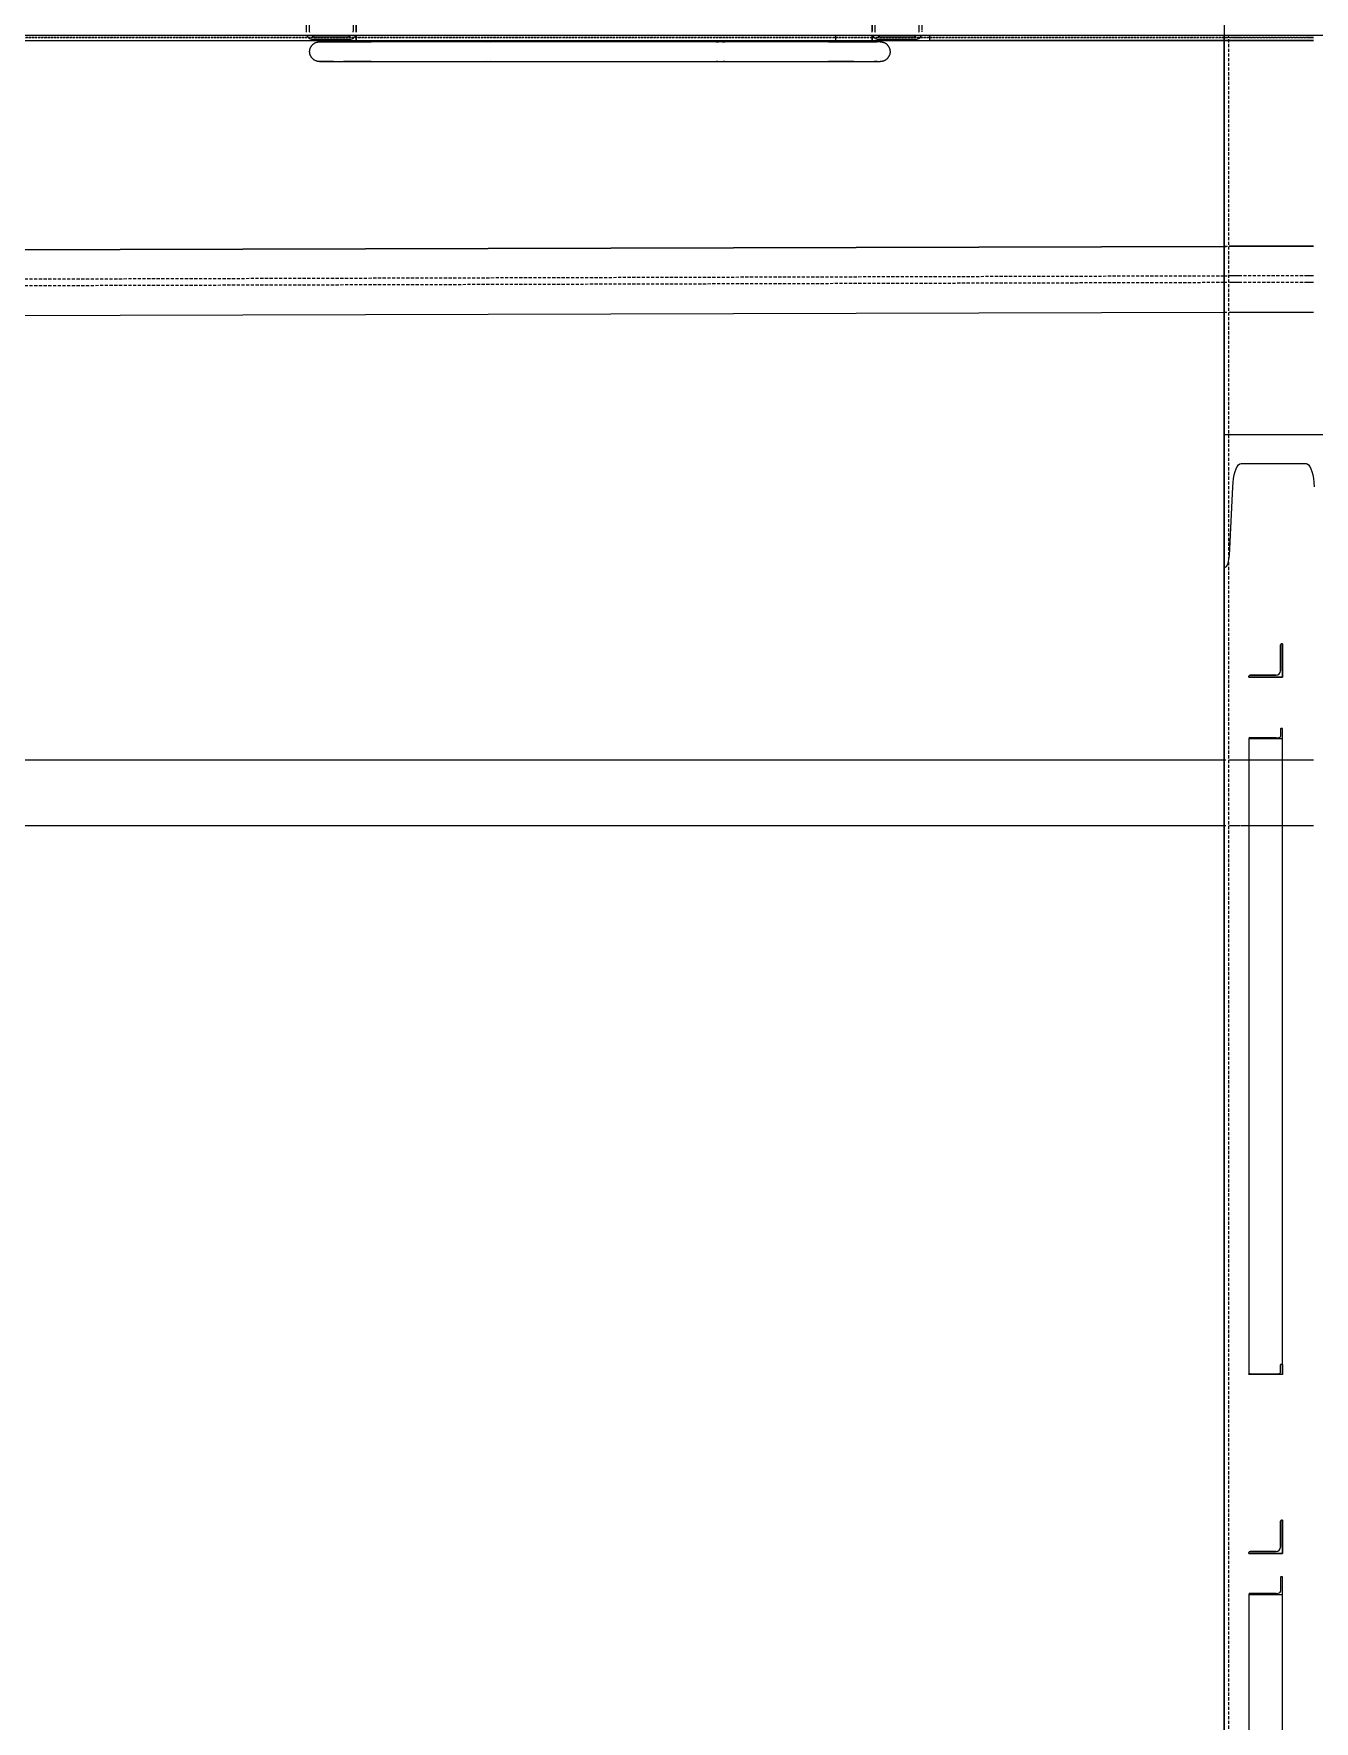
# Model space of a CAD drawing. Header units: centimetres. Extents: x -13617 to -9515, y -261 to 6553.
# Drawn here: x -13085.5 to -12891.3, y 5221.1 to 5477 of the extents above; entities that cross this region are included whole.
import ezdxf

# ---------------------------------------------------------------- set-up
doc = ezdxf.new("R2010")
doc.units = ezdxf.units.CM
for name, pattern in [('_Overhead', [0.47625, 0.3175, -0.15875]), ('_Overhead_2_', [0.47625, 0.3175, -0.15875]), ('Hidden', [0.714375, 0.47625, -0.238125])]:
    doc.linetypes.add(name, pattern=pattern)
for name, color, linetype, lineweight in [('A-FLOR', 7, 'Continuous', 9), ('A-FLOR-HRAL', 7, 'Continuous', 9), ('A-WALL', 7, 'Continuous', 9), ('S-BEAM', 7, 'Continuous', 9), ('S-COLS', 7, 'Continuous', 9)]:
    doc.layers.add(name, color=color, linetype=linetype, lineweight=lineweight)

# ---------------------------------------------------------------- blocks, each defined once
blk = doc.blocks.new('M_W Shapes - 150 x 250-1747962-Planta patio maniobras')
at = {"layer": 'S-BEAM', "color": 254, "true_color": 0xcccccc}
for p, q in [((-7.1, 5), (-338.45, 5)), ((-338.45, 5), (-7.1, 5)), ((-338.45, 5), (-7.1, 5)), ((-338.45, 5), (-7.1, 5)), ((-6.79, 5), (-7.1, 5)), ((-7.1, 5), (-6.79, 5)), ((-7.1, 5), (-6.79, 5)), ((-7.1, 5), (-6.79, 5)), ((-6.65, 5), (-6.78, 5)), ((-6.78, 5), (-6.65, 5)), ((-6.78, 5), (-6.65, 5)), ((-6.78, 5), (-6.65, 5)), ((-5.78, 5), (-6.3, 5)), ((-6.3, 5), (-5.78, 5)), ((-6.3, 5), (-5.78, 5)), ((-6.3, 5), (-5.78, 5)), ((-5.56, 5), (-5.7, 5)), ((-5.7, 5), (-5.56, 5)), ((-5.7, 5), (-5.56, 5)), ((-5.7, 5), (-5.56, 5)), ((-5.36, 5), (-5.55, 5)), ((-5.55, 5), (-5.36, 5)), ((-5.55, 5), (-5.36, 5)), ((-5.55, 5), (-5.36, 5)), ((-5.12, 5), (-5.35, 5)), ((-5.35, 5), (-5.12, 5)), ((-5.35, 5), (-5.12, 5)), ((-5.35, 5), (-5.12, 5)), ((-4.84, 5), (-5.1, 5)), ((-5.1, 5), (-4.84, 5)), ((-5.1, 5), (-4.84, 5)), ((-5.1, 5), (-4.84, 5)), ((-4.55, 5), (-4.82, 5)), ((-4.82, 5), (-4.55, 5)), ((-4.82, 5), (-4.55, 5)), ((-4.82, 5), (-4.55, 5)), ((5.59, 5), (-4.53, 5)), ((-4.53, 5), (5.59, 5)), ((-4.53, 5), (5.59, 5)), ((-4.53, 5), (5.59, 5)), ((5.88, 5), (5.63, 5)), ((5.63, 5), (5.88, 5)), ((5.63, 5), (5.88, 5)), ((5.63, 5), (5.88, 5)), ((6.13, 5), (5.91, 5)), ((5.91, 5), (6.13, 5)), ((5.91, 5), (6.13, 5)), ((5.91, 5), (6.13, 5)), ((6.34, 5), (6.15, 5)), ((6.15, 5), (6.34, 5)), ((6.15, 5), (6.34, 5)), ((6.15, 5), (6.34, 5)), ((6.49, 5), (6.36, 5)), ((6.36, 5), (6.49, 5)), ((6.36, 5), (6.49, 5)), ((6.36, 5), (6.49, 5)), ((-338.48, -5), (-7.12, -5)), ((-338.48, -5), (-7.12, -5)), ((-338.48, -5), (-7.12, -5)), ((-338.48, -5), (-7.12, -5)), ((-7.12, -5), (-6.82, -5)), ((-7.12, -5), (-6.82, -5)), ((-7.12, -5), (-6.82, -5)), ((-7.12, -5), (-6.82, -5)), ((-6.81, -5), (-6.68, -5)), ((-6.81, -5), (-6.68, -5)), ((-6.81, -5), (-6.68, -5)), ((-6.81, -5), (-6.68, -5)), ((-6.33, -5), (-5.81, -5)), ((-6.33, -5), (-5.81, -5)), ((-6.33, -5), (-5.81, -5)), ((-6.33, -5), (-5.81, -5)), ((-5.72, -5), (-5.59, -5)), ((-5.72, -5), (-5.59, -5)), ((-5.72, -5), (-5.59, -5)), ((-5.72, -5), (-5.59, -5)), ((-5.58, -5), (-5.39, -5)), ((-5.58, -5), (-5.39, -5)), ((-5.58, -5), (-5.39, -5)), ((-5.58, -5), (-5.39, -5)), ((-5.38, -5), (-5.15, -5)), ((-5.38, -5), (-5.15, -5)), ((-5.38, -5), (-5.15, -5)), ((-5.38, -5), (-5.15, -5)), ((-5.13, -5), (-4.87, -5)), ((-5.13, -5), (-4.87, -5)), ((-5.13, -5), (-4.87, -5)), ((-5.13, -5), (-4.87, -5)), ((-4.85, -5), (-4.58, -5)), ((-4.85, -5), (-4.58, -5)), ((-4.85, -5), (-4.58, -5)), ((-4.85, -5), (-4.58, -5)), ((-4.55, -5), (5.57, -5)), ((-4.55, -5), (5.57, -5)), ((-4.55, -5), (5.57, -5)), ((-4.55, -5), (5.57, -5)), ((5.6, -5), (5.85, -5)), ((5.6, -5), (5.85, -5)), ((5.6, -5), (5.85, -5)), ((5.6, -5), (5.85, -5)), ((5.88, -5), (6.1, -5)), ((5.88, -5), (6.1, -5)), ((5.88, -5), (6.1, -5)), ((5.88, -5), (6.1, -5)), ((6.13, -5), (6.31, -5)), ((6.13, -5), (6.31, -5)), ((6.13, -5), (6.31, -5)), ((6.13, -5), (6.31, -5)), ((6.33, -5), (6.46, -5)), ((6.33, -5), (6.46, -5)), ((6.33, -5), (6.46, -5)), ((6.33, -5), (6.46, -5))]:
    blk.add_line(p, q, dxfattribs=at)
at = {"layer": 'S-BEAM', "color": 254, "linetype": 'Hidden', "true_color": 0xcccccc}
for p, q in [((-7.11, 0.5), (-338.47, 0.5)), ((-6.8, 0.5), (-7.11, 0.5)), ((-6.66, 0.5), (-6.79, 0.5)), ((-5.79, 0.5), (-6.31, 0.5)), ((-5.58, 0.5), (-5.71, 0.5)), ((-5.38, 0.5), (-5.56, 0.5)), ((-5.13, 0.5), (-5.36, 0.5)), ((-4.86, 0.5), (-5.11, 0.5)), ((-4.56, 0.5), (-4.83, 0.5)), ((5.58, 0.5), (-4.54, 0.5)), ((5.87, 0.5), (5.61, 0.5)), ((6.12, 0.5), (5.89, 0.5)), ((6.33, 0.5), (6.14, 0.5)), ((6.48, 0.5), (6.34, 0.5)), ((-7.11, -0.5), (-338.47, -0.5)), ((-6.81, -0.5), (-7.11, -0.5)), ((-6.67, -0.5), (-6.79, -0.5)), ((-5.8, -0.5), (-6.31, -0.5)), ((-5.58, -0.5), (-5.71, -0.5)), ((-5.38, -0.5), (-5.57, -0.5)), ((-5.14, -0.5), (-5.36, -0.5)), ((-4.86, -0.5), (-5.11, -0.5)), ((-4.57, -0.5), (-4.84, -0.5)), ((5.58, -0.5), (-4.54, -0.5)), ((5.87, -0.5), (5.61, -0.5)), ((6.12, -0.5), (5.89, -0.5)), ((6.32, -0.5), (6.14, -0.5)), ((6.48, -0.5), (6.34, -0.5))]:
    blk.add_line(p, q, dxfattribs=at)
blk = doc.blocks.new('C Shapes - C8x16-V105-Planta patio maniobras')
at = {"layer": 'S-BEAM', "color": 254, "true_color": 0xcccccc}
for p, q in [((-12904.97, 5396.11), (-12904.97, 5476.76)), ((-12904.97, 5476.76), (-12904.97, 5396.11)), ((-12904.97, 4833.76), (-12904.97, 5396.11)), ((-12904.97, 5396.11), (-12904.97, 4833.76))]:
    blk.add_line(p, q, dxfattribs=at)
at = {"layer": 'S-BEAM', "color": 254, "linetype": 'Hidden', "true_color": 0xcccccc}
for p, q in [((-12904.26, 5414.98), (-12904.26, 5476.76)), ((-12904.26, 5397.22), (-12904.26, 5414.86)), ((-12904.26, 4832.75), (-12904.26, 5397.12))]:
    blk.add_line(p, q, dxfattribs=at)
blk = doc.blocks.new('M_L Equal Angles - L51X51X3_2-1788160-Planta patio maniobras')
at = {"layer": 'S-BEAM', "color": 254, "true_color": 0xcccccc}
for p, q in [((-13242.79, 5222.01), (-13242.79, 5225.97)), ((-13242.79, 5225.97), (-13242.79, 5222.01)), ((-13242.63, 5226.13), (-13242.47, 5226.13)), ((-13242.47, 5226.13), (-13242.63, 5226.13)), ((-13242.47, 5226.13), (-13242.47, 5221.05)), ((-13242.47, 5221.05), (-13242.47, 5226.13)), ((-13247.39, 5221.37), (-13243.42, 5221.37)), ((-13243.42, 5221.37), (-13247.39, 5221.37)), ((-13247.55, 5221.05), (-13247.55, 5221.21)), ((-13247.55, 5221.21), (-13247.55, 5221.05)), ((-13242.47, 5221.05), (-13247.55, 5221.05)), ((-13247.55, 5221.05), (-13242.47, 5221.05))]:
    blk.add_line(p, q, dxfattribs=at)
for centre, radius, start, end in [((-13242.63, 5225.97), 0.159, 90, 180), ((-13242.63, 5225.97), 0.159, 90, 180), ((-13247.39, 5221.21), 0.159, 90, 180), ((-13247.39, 5221.21), 0.159, 90, 180), ((-13243.42, 5222.01), 0.635, 270, 0), ((-13243.42, 5222.01), 0.635, 270, 0)]:
    blk.add_arc(centre, radius, start, end, dxfattribs=at)
blk = doc.blocks.new('M_L Equal Angles - L51X51X3_2-1788161-Planta patio maniobras')
at = {"layer": 'S-BEAM', "color": 254, "true_color": 0xcccccc}
for p, q in [((-13242.79, 5354.93), (-13242.79, 5358.9)), ((-13242.79, 5358.9), (-13242.79, 5354.93)), ((-13242.63, 5359.06), (-13242.47, 5359.06)), ((-13242.47, 5359.06), (-13242.63, 5359.06)), ((-13242.47, 5359.06), (-13242.47, 5353.98)), ((-13242.47, 5353.98), (-13242.47, 5359.06)), ((-13247.55, 5353.98), (-13247.55, 5354.13)), ((-13247.55, 5354.13), (-13247.55, 5353.98)), ((-13242.47, 5353.98), (-13247.55, 5353.98)), ((-13247.55, 5353.98), (-13242.47, 5353.98)), ((-13247.39, 5354.29), (-13243.42, 5354.29)), ((-13243.42, 5354.29), (-13247.39, 5354.29))]:
    blk.add_line(p, q, dxfattribs=at)
for centre, radius, start, end in [((-13242.63, 5358.9), 0.159, 90, 180), ((-13242.63, 5358.9), 0.159, 90, 180), ((-13243.42, 5354.93), 0.635, 270, 0), ((-13243.42, 5354.93), 0.635, 270, 0), ((-13247.39, 5354.13), 0.159, 90, 180), ((-13247.39, 5354.13), 0.159, 90, 180)]:
    blk.add_arc(centre, radius, start, end, dxfattribs=at)
blk = doc.blocks.new('M_L Equal Angles - L51X51X3_2-1788164-Planta patio maniobras')
at = {"layer": 'S-BEAM', "color": 254, "true_color": 0xcccccc}
for p, q in [((-13242.79, 5217.46), (-13242.79, 5215.35)), ((-13242.47, 5217.55), (-13242.63, 5217.55)), ((-13242.47, 5214.85), (-13242.47, 5217.55)), ((-13242.47, 5104.41), (-13242.47, 5217.55)), ((-13247.55, 5214.93), (-13247.55, 5214.85)), ((-13247.55, 5214.85), (-13242.47, 5214.85)), ((-13247.55, 5214.85), (-13247.55, 5101.71)), ((-13243.42, 5215.02), (-13247.39, 5215.02)), ((-13242.47, 5101.71), (-13242.47, 5214.85)), ((-13242.79, 5102.22), (-13242.79, 5104.33)), ((-13242.63, 5104.41), (-13242.47, 5104.41)), ((-13242.47, 5104.41), (-13242.47, 5101.71)), ((-13247.55, 5101.71), (-13247.55, 5101.8)), ((-13242.47, 5101.71), (-13247.55, 5101.71)), ((-13247.39, 5101.88), (-13243.42, 5101.88))]:
    blk.add_line(p, q, dxfattribs=at)
for centre, major_axis, start_param, end_param in [((-13242.63, 5217.46), (0.159, 0), 1.570796, 3.141593), ((-13247.39, 5214.93), (0.159, 0), 1.570796, 3.141593), ((-13243.42, 5215.35), (0.635, 0), 4.712389, 6.283185), ((-13242.63, 5104.33), (0.159, 0), 1.570796, 3.141593), ((-13247.39, 5101.8), (0.159, 0), 1.570796, 3.141593), ((-13243.42, 5102.22), (0.635, 0), 4.712389, 6.283185)]:
    blk.add_ellipse(centre, major_axis=major_axis, ratio=0.531177, start_param=start_param, end_param=end_param, dxfattribs=at)
blk = doc.blocks.new('M_L Equal Angles - L51X51X3_2-1788165-Planta patio maniobras')
at = {"layer": 'S-BEAM', "color": 254, "true_color": 0xcccccc}
for p, q in [((-13247.55, 5344.73), (-13247.55, 5344.68)), ((-13247.55, 5344.68), (-13242.47, 5344.68)), ((-13247.55, 5344.68), (-13247.55, 5248.23)), ((-13243.42, 5344.78), (-13247.39, 5344.78)), ((-13242.79, 5346.15), (-13242.79, 5344.97)), ((-13242.47, 5346.2), (-13242.63, 5346.2)), ((-13242.47, 5344.68), (-13242.47, 5346.2)), ((-13242.47, 5249.75), (-13242.47, 5346.2)), ((-13242.47, 5248.23), (-13242.47, 5344.68)), ((-13242.79, 5248.51), (-13242.79, 5249.7)), ((-13242.63, 5249.75), (-13242.47, 5249.75)), ((-13242.47, 5249.75), (-13242.47, 5248.23)), ((-13247.55, 5248.23), (-13247.55, 5248.28)), ((-13242.47, 5248.23), (-13247.55, 5248.23)), ((-13247.39, 5248.32), (-13243.42, 5248.32))]:
    blk.add_line(p, q, dxfattribs=at)
for centre, major_axis, start_param, end_param in [((-13247.39, 5344.73), (0.159, 0), 1.570796, 3.141593), ((-13243.42, 5344.97), (0.635, 0), 4.712389, 6.283185), ((-13242.63, 5346.15), (0.159, 0), 1.570796, 3.141593), ((-13242.63, 5249.7), (0.159, 0), 1.570796, 3.141593), ((-13247.39, 5248.28), (0.159, 0), 1.570796, 3.141593), ((-13243.42, 5248.51), (0.635, 0), 4.712389, 6.283185)]:
    blk.add_ellipse(centre, major_axis=major_axis, ratio=0.299116, start_param=start_param, end_param=end_param, dxfattribs=at)
blk = doc.blocks.new('M_W Shapes - 150 x 250-V107-Planta patio maniobras')
at = {"layer": 'S-BEAM', "color": 254, "true_color": 0xcccccc}
for p, q in [((-7.1, 5), (-338.45, 5)), ((-338.45, 5), (-7.1, 5)), ((-338.45, 5), (-7.1, 5)), ((-338.45, 5), (-7.1, 5)), ((-6.79, 5), (-7.1, 5)), ((-7.1, 5), (-6.79, 5)), ((-7.1, 5), (-6.79, 5)), ((-7.1, 5), (-6.79, 5)), ((-6.65, 5), (-6.78, 5)), ((-6.78, 5), (-6.65, 5)), ((-6.78, 5), (-6.65, 5)), ((-6.78, 5), (-6.65, 5)), ((-5.78, 5), (-6.3, 5)), ((-6.3, 5), (-5.78, 5)), ((-6.3, 5), (-5.78, 5)), ((-6.3, 5), (-5.78, 5)), ((-5.56, 5), (-5.7, 5)), ((-5.7, 5), (-5.56, 5)), ((-5.7, 5), (-5.56, 5)), ((-5.7, 5), (-5.56, 5)), ((-5.36, 5), (-5.55, 5)), ((-5.55, 5), (-5.36, 5)), ((-5.55, 5), (-5.36, 5)), ((-5.55, 5), (-5.36, 5)), ((-5.12, 5), (-5.35, 5)), ((-5.35, 5), (-5.12, 5)), ((-5.35, 5), (-5.12, 5)), ((-5.35, 5), (-5.12, 5)), ((-4.84, 5), (-5.1, 5)), ((-5.1, 5), (-4.84, 5)), ((-5.1, 5), (-4.84, 5)), ((-5.1, 5), (-4.84, 5)), ((-4.55, 5), (-4.82, 5)), ((-4.82, 5), (-4.55, 5)), ((-4.82, 5), (-4.55, 5)), ((-4.82, 5), (-4.55, 5)), ((5.59, 5), (-4.53, 5)), ((-4.53, 5), (5.59, 5)), ((-4.53, 5), (5.59, 5)), ((-4.53, 5), (5.59, 5)), ((5.88, 5), (5.63, 5)), ((5.63, 5), (5.88, 5)), ((5.63, 5), (5.88, 5)), ((5.63, 5), (5.88, 5)), ((6.13, 5), (5.91, 5)), ((5.91, 5), (6.13, 5)), ((5.91, 5), (6.13, 5)), ((5.91, 5), (6.13, 5)), ((6.34, 5), (6.15, 5)), ((6.15, 5), (6.34, 5)), ((6.15, 5), (6.34, 5)), ((6.15, 5), (6.34, 5)), ((6.49, 5), (6.36, 5)), ((6.36, 5), (6.49, 5)), ((6.36, 5), (6.49, 5)), ((6.36, 5), (6.49, 5)), ((-338.48, -5), (-7.12, -5)), ((-338.48, -5), (-7.12, -5)), ((-338.48, -5), (-7.12, -5)), ((-338.48, -5), (-7.12, -5)), ((-7.12, -5), (-6.82, -5)), ((-7.12, -5), (-6.82, -5)), ((-7.12, -5), (-6.82, -5)), ((-7.12, -5), (-6.82, -5)), ((-6.81, -5), (-6.68, -5)), ((-6.81, -5), (-6.68, -5)), ((-6.81, -5), (-6.68, -5)), ((-6.81, -5), (-6.68, -5)), ((-6.33, -5), (-5.81, -5)), ((-6.33, -5), (-5.81, -5)), ((-6.33, -5), (-5.81, -5)), ((-6.33, -5), (-5.81, -5)), ((-5.72, -5), (-5.59, -5)), ((-5.72, -5), (-5.59, -5)), ((-5.72, -5), (-5.59, -5)), ((-5.72, -5), (-5.59, -5)), ((-5.58, -5), (-5.39, -5)), ((-5.58, -5), (-5.39, -5)), ((-5.58, -5), (-5.39, -5)), ((-5.58, -5), (-5.39, -5)), ((-5.38, -5), (-5.15, -5)), ((-5.38, -5), (-5.15, -5)), ((-5.38, -5), (-5.15, -5)), ((-5.38, -5), (-5.15, -5)), ((-5.13, -5), (-4.87, -5)), ((-5.13, -5), (-4.87, -5)), ((-5.13, -5), (-4.87, -5)), ((-5.13, -5), (-4.87, -5)), ((-4.85, -5), (-4.58, -5)), ((-4.85, -5), (-4.58, -5)), ((-4.85, -5), (-4.58, -5)), ((-4.85, -5), (-4.58, -5)), ((-4.55, -5), (5.57, -5)), ((-4.55, -5), (5.57, -5)), ((-4.55, -5), (5.57, -5)), ((-4.55, -5), (5.57, -5)), ((5.6, -5), (5.85, -5)), ((5.6, -5), (5.85, -5)), ((5.6, -5), (5.85, -5)), ((5.6, -5), (5.85, -5)), ((5.88, -5), (6.1, -5)), ((5.88, -5), (6.1, -5)), ((5.88, -5), (6.1, -5)), ((5.88, -5), (6.1, -5)), ((6.13, -5), (6.31, -5)), ((6.13, -5), (6.31, -5)), ((6.13, -5), (6.31, -5)), ((6.13, -5), (6.31, -5)), ((6.33, -5), (6.46, -5)), ((6.33, -5), (6.46, -5)), ((6.33, -5), (6.46, -5)), ((6.33, -5), (6.46, -5))]:
    blk.add_line(p, q, dxfattribs=at)
at = {"layer": 'S-BEAM', "color": 254, "linetype": 'Hidden', "true_color": 0xcccccc}
for p, q in [((-7.11, 0.5), (-338.47, 0.5)), ((-6.8, 0.5), (-7.11, 0.5)), ((-6.66, 0.5), (-6.79, 0.5)), ((-5.79, 0.5), (-6.31, 0.5)), ((-5.58, 0.5), (-5.71, 0.5)), ((-5.38, 0.5), (-5.56, 0.5)), ((-5.13, 0.5), (-5.36, 0.5)), ((-4.86, 0.5), (-5.11, 0.5)), ((-4.56, 0.5), (-4.83, 0.5)), ((5.58, 0.5), (-4.54, 0.5)), ((5.87, 0.5), (5.61, 0.5)), ((6.12, 0.5), (5.89, 0.5)), ((6.33, 0.5), (6.14, 0.5)), ((6.48, 0.5), (6.34, 0.5)), ((-7.11, -0.5), (-338.47, -0.5)), ((-6.81, -0.5), (-7.11, -0.5)), ((-6.67, -0.5), (-6.79, -0.5)), ((-5.8, -0.5), (-6.31, -0.5)), ((-5.58, -0.5), (-5.71, -0.5)), ((-5.38, -0.5), (-5.57, -0.5)), ((-5.14, -0.5), (-5.36, -0.5)), ((-4.86, -0.5), (-5.11, -0.5)), ((-4.57, -0.5), (-4.84, -0.5)), ((5.58, -0.5), (-4.54, -0.5)), ((5.87, -0.5), (5.61, -0.5)), ((6.12, -0.5), (5.89, -0.5)), ((6.32, -0.5), (6.14, -0.5)), ((6.48, -0.5), (6.34, -0.5))]:
    blk.add_line(p, q, dxfattribs=at)
blk = doc.blocks.new('HSS Rectangular-Column - 75 x 75-V114-Planta patio maniobras')
at = {"layer": 'S-COLS', "color": 253, "true_color": 0xaaaaaa}
for p, q in [((-3.75, 2.06), (-3.75, 2.8)), ((-3.75, -2.64), (-3.75, 2.8)), ((-2.8, 3.75), (2.8, 3.75)), ((-2.77, 3.75), (1.77, 3.75)), ((2.4, 3.35), (-2.4, 3.35)), ((3.75, 2.8), (3.75, -2.31)), ((-3.75, -1), (-3.75, 1.76)), ((-3.35, 2.4), (-3.35, -2.4)), ((3.35, -2.4), (3.35, 2.4)), ((-3.75, -1.28), (-3.75, -1)), ((3.75, -2.37), (3.75, -2.6)), ((1.67, -3.75), (-2.8, -3.75)), ((-2.4, -3.35), (1.67, -3.35)), ((1.67, -3.35), (2.4, -3.35)), ((2.8, -3.75), (1.67, -3.75))]:
    blk.add_line(p, q, dxfattribs=at)
for centre, radius, start, end in [((-2.8, 2.8), 0.95, 90, 180), ((-2.4, 2.4), 0.952, 90, 180), ((2.4, 2.4), 0.953, 360, 90), ((2.8, 2.8), 0.95, 360, 90), ((-2.4, -2.4), 0.953, 180, 195.2863), ((2.4, -2.4), 0.953, 345.2764, 360), ((-2.8, -2.8), 0.95, 201.4844, 215.3684), ((-2.8, -2.8), 0.95, 224.2501, 270), ((-2.4, -2.4), 0.952, 240, 270), ((2.4, -2.4), 0.952, 270, 300), ((2.8, -2.8), 0.95, 270, 315.7499), ((2.8, -2.8), 0.95, 315.7499, 338.5156)]:
    blk.add_arc(centre, radius, start, end, dxfattribs=at)
blk = doc.blocks.new('HSS Rectangular-Column - 75 x 75-V115-Planta patio maniobras')
at = {"layer": 'S-COLS', "color": 253, "true_color": 0xaaaaaa}
for p, q in [((-3.75, -2.64), (-3.75, 2.8)), ((-2.8, 3.75), (2.8, 3.75)), ((-2.74, 3.75), (-2.58, 3.75)), ((2.4, 3.35), (-2.4, 3.35)), ((-2.24, 3.75), (-2.11, 3.75)), ((-2.11, 3.75), (-1.95, 3.75)), ((-1.95, 3.75), (-1.79, 3.75)), ((-1.77, 3.75), (2.11, 3.75)), ((2.42, 3.75), (2.7, 3.75)), ((3.75, 2.8), (3.75, -2.64)), ((-3.35, 2.4), (-3.35, -2.4)), ((3.35, -2.4), (3.35, 2.4)), ((3.75, 2.51), (3.75, 2.06)), ((3.75, 1.76), (3.75, -0.87)), ((3.75, -0.88), (3.75, -1)), ((3.75, -1.04), (3.75, -1.19)), ((2.8, -3.75), (-2.8, -3.75)), ((-2.4, -3.35), (2.4, -3.35))]:
    blk.add_line(p, q, dxfattribs=at)
for centre, radius, start, end in [((-2.8, 2.8), 0.95, 90, 180), ((-2.4, 2.4), 0.952, 90, 180), ((2.4, 2.4), 0.953, 360, 90), ((2.8, 2.8), 0.95, 360, 90), ((-2.4, -2.4), 0.953, 180, 195.2863), ((2.4, -2.4), 0.953, 344.7137, 360), ((-2.8, -2.8), 0.95, 201.4844, 224.2501), ((-2.8, -2.8), 0.95, 224.2501, 270), ((-2.4, -2.4), 0.952, 240, 270), ((2.4, -2.4), 0.952, 270, 300), ((2.8, -2.8), 0.95, 270, 315.7499), ((2.8, -2.8), 0.95, 315.7499, 338.5156)]:
    blk.add_arc(centre, radius, start, end, dxfattribs=at)
blk = doc.blocks.new('C Shapes - C12X25-V119-Planta patio maniobras')
at = {"layer": 'S-BEAM', "color": 254, "true_color": 0xcccccc}
for p, q in [((19.89, 1.16), (19.89, 1.71)), ((19.89, 1.71), (98.21, 1.71)), ((19.89, 0.87), (19.89, 0.42)), ((19.89, 0.11), (19.89, -4.28)), ((19.89, -0.65), (19.89, 0.11)), ((19.89, -0.65), (19.89, 0.11)), ((98.21, 1.71), (98.21, 1.16)), ((98.21, 1.16), (98.21, 1.71)), ((98.21, 0.42), (98.21, 1.16)), ((98.21, 0.11), (98.21, -0.65)), ((98.21, 0.11), (98.21, -0.36)), ((98.21, -3.21), (98.21, 0.11)), ((19.89, -4.28), (19.89, -0.65)), ((19.89, -0.65), (19.89, -4.28)), ((98.21, -0.36), (98.21, -0.65)), ((98.21, -4.28), (98.21, -0.65)), ((98.21, -0.65), (98.21, -3.21)), ((19.89, -4.78), (19.89, -5.08)), ((19.89, -5.08), (19.89, -4.78)), ((19.89, -4.78), (19.89, -5.08)), ((19.89, -5.08), (19.89, -4.78)), ((19.89, -5.08), (19.89, -5.76)), ((19.89, -5.76), (19.89, -5.08)), ((19.89, -5.08), (19.89, -5.76)), ((19.89, -5.76), (19.89, -5.08)), ((98.21, -3.21), (98.21, -3.49)), ((98.21, -3.49), (98.21, -3.21)), ((98.21, -3.5), (98.21, -3.75)), ((98.21, -3.75), (98.21, -3.5)), ((98.21, -3.76), (98.21, -3.96)), ((98.21, -3.96), (98.21, -3.76)), ((98.21, -3.97), (98.21, -4.13)), ((98.21, -4.13), (98.21, -3.97)), ((98.21, -4.78), (98.21, -5.08)), ((98.21, -5.08), (98.21, -4.78)), ((98.21, -4.78), (98.21, -5)), ((98.21, -5), (98.21, -4.78)), ((98.21, -5.08), (98.21, -5.77)), ((98.21, -5.77), (98.21, -5.08)), ((98.21, -5.08), (98.21, -5.57)), ((98.21, -5.57), (98.21, -5.08)), ((98.21, -5.57), (98.21, -5.77)), ((98.21, -5.77), (98.21, -5.57))]:
    blk.add_line(p, q, dxfattribs=at)
at = {"layer": 'S-BEAM', "color": 254, "linetype": 'Hidden', "true_color": 0xcccccc}
blk.add_line((19.89, 0.42), (98.21, 0.42), dxfattribs=at)
blk = doc.blocks.new('Railings 5 - Railings 1-1757025-Planta patio maniobras')
at = {"layer": 'A-FLOR-HRAL', "color": 254, "true_color": 0xd4d4d4}
for p, q in [((-12690.53, 5681.75), (-12690.54, 5681.75)), ((-12689.49, 5681.75), (-12690.53, 5681.75)), ((-12681.45, 5681.75), (-12682.72, 5681.75)), ((-12613.39, 5681.75), (-12681.39, 5681.75)), ((-12664.95, 5681.75), (-12666.42, 5681.75)), ((-12629.71, 5681.75), (-12631.18, 5681.75)), ((-12605.5, 5681.75), (-12605.95, 5681.75)), ((-12605.5, 5681.75), (-12605.49, 5681.75)), ((-12690.53, 5678.75), (-12689.49, 5678.75)), ((-12682.72, 5678.75), (-12681.45, 5678.75)), ((-12681.39, 5678.75), (-12613.39, 5678.75)), ((-12666.42, 5678.75), (-12664.95, 5678.75)), ((-12631.18, 5678.75), (-12629.71, 5678.75)), ((-12605.95, 5678.75), (-12605.5, 5678.75)), ((-12605.49, 5678.75), (-12605.5, 5678.75))]:
    blk.add_line(p, q, dxfattribs=at)
at = {"layer": 'A-FLOR-HRAL', "color": 254, "true_color": 0xd4d4d4, "flags": 128}
for points in [[(-12692.04, 5680.25), (-12692.04, 5680.31), (-12692.03, 5680.37), (-12692.03, 5680.43), (-12692.02, 5680.49), (-12692.01, 5680.55), (-12692, 5680.61), (-12691.98, 5680.67), (-12691.96, 5680.73), (-12691.94, 5680.78), (-12691.92, 5680.84), (-12691.9, 5680.89), (-12691.87, 5680.95), (-12691.84, 5681), (-12691.81, 5681.05), (-12691.78, 5681.1), (-12691.74, 5681.15), (-12691.71, 5681.2), (-12691.67, 5681.24), (-12691.63, 5681.29), (-12691.58, 5681.33), (-12691.54, 5681.37), (-12691.49, 5681.41), (-12691.45, 5681.45), (-12691.4, 5681.48), (-12691.35, 5681.52), (-12691.3, 5681.55), (-12691.25, 5681.58), (-12691.19, 5681.6), (-12691.14, 5681.63), (-12691.08, 5681.65), (-12691.03, 5681.67), (-12690.97, 5681.69), (-12690.91, 5681.71), (-12690.85, 5681.72), (-12690.79, 5681.73), (-12690.73, 5681.74), (-12690.68, 5681.75), (-12690.62, 5681.75), (-12690.56, 5681.75), (-12690.54, 5681.75)], [(-12690.54, 5678.75), (-12690.6, 5678.76), (-12690.66, 5678.76), (-12690.72, 5678.76), (-12690.78, 5678.77), (-12690.84, 5678.78), (-12690.9, 5678.8), (-12690.95, 5678.81), (-12691.01, 5678.83), (-12691.07, 5678.85), (-12691.12, 5678.87), (-12691.18, 5678.9), (-12691.23, 5678.92), (-12691.28, 5678.95), (-12691.34, 5678.98), (-12691.39, 5679.02), (-12691.43, 5679.05), (-12691.48, 5679.09), (-12691.53, 5679.13), (-12691.57, 5679.17), (-12691.62, 5679.21), (-12691.66, 5679.25), (-12691.7, 5679.3), (-12691.73, 5679.35), (-12691.77, 5679.39), (-12691.8, 5679.44), (-12691.83, 5679.49), (-12691.86, 5679.55), (-12691.89, 5679.6), (-12691.91, 5679.66), (-12691.94, 5679.71), (-12691.96, 5679.77), (-12691.98, 5679.82), (-12691.99, 5679.88), (-12692.01, 5679.94), (-12692.02, 5680), (-12692.03, 5680.06), (-12692.03, 5680.12), (-12692.04, 5680.18), (-12692.04, 5680.24), (-12692.04, 5680.25)], [(-12690.54, 5681.75), (-12690.53, 5681.75), (-12690.51, 5681.75), (-12690.48, 5681.75), (-12690.44, 5681.75), (-12690.38, 5681.75), (-12690.31, 5681.75), (-12690.23, 5681.75), (-12690.13, 5681.75), (-12690.03, 5681.75), (-12689.91, 5681.75), (-12689.78, 5681.75), (-12689.63, 5681.75), (-12689.48, 5681.75), (-12689.32, 5681.75), (-12689.14, 5681.75), (-12688.96, 5681.75), (-12688.76, 5681.75), (-12688.55, 5681.75), (-12688.34, 5681.75), (-12688.11, 5681.75), (-12687.88, 5681.75), (-12687.64, 5681.75), (-12687.39, 5681.75), (-12687.13, 5681.75), (-12686.86, 5681.75), (-12686.59, 5681.75), (-12686.31, 5681.75), (-12686.02, 5681.75), (-12685.73, 5681.75), (-12685.44, 5681.75), (-12685.14, 5681.75), (-12684.83, 5681.75), (-12684.52, 5681.75), (-12684.21, 5681.75), (-12683.9, 5681.75), (-12683.58, 5681.75), (-12683.26, 5681.75), (-12682.95, 5681.75), (-12682.72, 5681.75)], [(-12681.39, 5681.75), (-12681.71, 5681.75), (-12682.03, 5681.75), (-12682.35, 5681.75), (-12682.67, 5681.75), (-12682.99, 5681.75), (-12683.3, 5681.75), (-12683.61, 5681.75), (-12683.92, 5681.75), (-12684.22, 5681.75), (-12684.52, 5681.75), (-12684.81, 5681.75), (-12685.1, 5681.75), (-12685.38, 5681.75), (-12685.66, 5681.75), (-12685.93, 5681.75), (-12686.19, 5681.75), (-12686.45, 5681.75), (-12686.69, 5681.75), (-12686.93, 5681.75), (-12687.16, 5681.75), (-12687.38, 5681.75), (-12687.6, 5681.75), (-12687.8, 5681.75), (-12687.99, 5681.75), (-12688.17, 5681.75), (-12688.34, 5681.75), (-12688.5, 5681.75), (-12688.65, 5681.75), (-12688.79, 5681.75), (-12688.91, 5681.75), (-12689.03, 5681.75), (-12689.13, 5681.75), (-12689.22, 5681.75), (-12689.3, 5681.75), (-12689.36, 5681.75), (-12689.41, 5681.75), (-12689.45, 5681.75), (-12689.48, 5681.75), (-12689.49, 5681.75)], [(-12605.49, 5681.75), (-12605.5, 5681.75), (-12605.52, 5681.75), (-12605.55, 5681.75), (-12605.6, 5681.75), (-12605.65, 5681.75), (-12605.72, 5681.75), (-12605.81, 5681.75), (-12605.9, 5681.75), (-12606.01, 5681.75), (-12606.13, 5681.75), (-12606.26, 5681.75), (-12606.4, 5681.75), (-12606.55, 5681.75), (-12606.72, 5681.75), (-12606.89, 5681.75), (-12607.08, 5681.75), (-12607.27, 5681.75), (-12607.48, 5681.75), (-12607.7, 5681.75), (-12607.92, 5681.75), (-12608.15, 5681.75), (-12608.4, 5681.75), (-12608.65, 5681.75), (-12608.91, 5681.75), (-12609.17, 5681.75), (-12609.44, 5681.75), (-12609.72, 5681.75), (-12610.01, 5681.75), (-12610.3, 5681.75), (-12610.6, 5681.75), (-12610.9, 5681.75), (-12611.2, 5681.75), (-12611.51, 5681.75), (-12611.82, 5681.75), (-12612.13, 5681.75), (-12612.45, 5681.75), (-12612.77, 5681.75), (-12613.09, 5681.75), (-12613.39, 5681.75)], [(-12613.32, 5681.75), (-12613.17, 5681.75), (-12612.86, 5681.75), (-12612.54, 5681.75), (-12612.23, 5681.75), (-12611.92, 5681.75), (-12611.61, 5681.75), (-12611.3, 5681.75), (-12611, 5681.75), (-12610.71, 5681.75), (-12610.42, 5681.75), (-12610.14, 5681.75), (-12609.86, 5681.75), (-12609.59, 5681.75), (-12609.32, 5681.75), (-12609.06, 5681.75), (-12608.81, 5681.75)], [(-12608.78, 5681.75), (-12608.57, 5681.75), (-12608.34, 5681.75), (-12608.12, 5681.75), (-12607.9, 5681.75), (-12607.7, 5681.75), (-12607.5, 5681.75), (-12607.32, 5681.75), (-12607.15, 5681.75), (-12606.98, 5681.75), (-12606.83, 5681.75), (-12606.69, 5681.75), (-12606.56, 5681.75), (-12606.45, 5681.75), (-12606.34, 5681.75), (-12606.25, 5681.75), (-12606.17, 5681.75), (-12606.1, 5681.75), (-12606.05, 5681.75), (-12606, 5681.75), (-12605.97, 5681.75), (-12605.96, 5681.75), (-12605.95, 5681.75)], [(-12605.49, 5681.75), (-12605.43, 5681.75), (-12605.37, 5681.75), (-12605.31, 5681.74), (-12605.26, 5681.74), (-12605.2, 5681.72), (-12605.14, 5681.71), (-12605.08, 5681.7), (-12605.02, 5681.68), (-12604.97, 5681.66), (-12604.91, 5681.64), (-12604.86, 5681.61), (-12604.8, 5681.58), (-12604.75, 5681.56), (-12604.7, 5681.53), (-12604.65, 5681.49), (-12604.6, 5681.46), (-12604.55, 5681.42), (-12604.51, 5681.38), (-12604.46, 5681.34), (-12604.42, 5681.3), (-12604.38, 5681.26), (-12604.34, 5681.21), (-12604.3, 5681.16), (-12604.27, 5681.11), (-12604.23, 5681.06), (-12604.2, 5681.01), (-12604.17, 5680.96), (-12604.14, 5680.91), (-12604.12, 5680.85), (-12604.1, 5680.8), (-12604.08, 5680.74), (-12604.06, 5680.68), (-12604.04, 5680.63), (-12604.03, 5680.57), (-12604.02, 5680.51), (-12604.01, 5680.45), (-12604, 5680.39), (-12604, 5680.33), (-12603.99, 5680.27), (-12603.99, 5680.25)], [(-12603.99, 5680.25), (-12604, 5680.19), (-12604, 5680.13), (-12604, 5680.07), (-12604.01, 5680.02), (-12604.02, 5679.96), (-12604.04, 5679.9), (-12604.05, 5679.84), (-12604.07, 5679.78), (-12604.09, 5679.73), (-12604.11, 5679.67), (-12604.14, 5679.62), (-12604.16, 5679.56), (-12604.19, 5679.51), (-12604.22, 5679.46), (-12604.26, 5679.41), (-12604.29, 5679.36), (-12604.33, 5679.31), (-12604.37, 5679.27), (-12604.41, 5679.22), (-12604.45, 5679.18), (-12604.49, 5679.14), (-12604.54, 5679.1), (-12604.59, 5679.06), (-12604.63, 5679.03), (-12604.68, 5678.99), (-12604.73, 5678.96), (-12604.79, 5678.93), (-12604.84, 5678.9), (-12604.9, 5678.88), (-12604.95, 5678.86), (-12605.01, 5678.84), (-12605.06, 5678.82), (-12605.12, 5678.8), (-12605.18, 5678.79), (-12605.24, 5678.78), (-12605.3, 5678.77), (-12605.36, 5678.76), (-12605.42, 5678.76), (-12605.48, 5678.75), (-12605.49, 5678.75)], [(-12688.4, 5678.75), (-12688.62, 5678.75), (-12688.82, 5678.75), (-12689.01, 5678.75), (-12689.19, 5678.75), (-12689.37, 5678.75), (-12689.53, 5678.75), (-12689.68, 5678.75), (-12689.82, 5678.75), (-12689.94, 5678.75), (-12690.06, 5678.75), (-12690.16, 5678.75), (-12690.25, 5678.75), (-12690.33, 5678.75), (-12690.4, 5678.75), (-12690.45, 5678.75), (-12690.49, 5678.75), (-12690.52, 5678.75), (-12690.54, 5678.75), (-12690.54, 5678.75)], [(-12690.54, 5678.75), (-12690.53, 5678.75), (-12690.53, 5678.75)], [(-12689.49, 5678.75), (-12689.47, 5678.75), (-12689.43, 5678.75), (-12689.39, 5678.75), (-12689.33, 5678.75), (-12689.26, 5678.75), (-12689.17, 5678.75), (-12689.08, 5678.75), (-12688.97, 5678.75), (-12688.85, 5678.75), (-12688.71, 5678.75), (-12688.57, 5678.75), (-12688.42, 5678.75), (-12688.25, 5678.75), (-12688.07, 5678.75), (-12687.89, 5678.75), (-12687.69, 5678.75), (-12687.48, 5678.75), (-12687.26, 5678.75), (-12687.04, 5678.75), (-12686.8, 5678.75), (-12686.56, 5678.75), (-12686.31, 5678.75), (-12686.05, 5678.75), (-12685.78, 5678.75), (-12685.51, 5678.75), (-12685.23, 5678.75), (-12684.94, 5678.75), (-12684.65, 5678.75), (-12684.35, 5678.75), (-12684.05, 5678.75), (-12683.75, 5678.75), (-12683.44, 5678.75), (-12683.13, 5678.75), (-12682.81, 5678.75), (-12682.49, 5678.75), (-12682.18, 5678.75), (-12681.86, 5678.75), (-12681.54, 5678.75), (-12681.39, 5678.75)], [(-12682.72, 5678.75), (-12683.04, 5678.75), (-12683.36, 5678.75), (-12683.68, 5678.75), (-12683.99, 5678.75), (-12684.31, 5678.75), (-12684.62, 5678.75), (-12684.92, 5678.75), (-12685.23, 5678.75), (-12685.53, 5678.75), (-12685.82, 5678.75), (-12686.11, 5678.75), (-12686.39, 5678.75), (-12686.67, 5678.75), (-12686.92, 5678.75)], [(-12613.39, 5678.75), (-12613.07, 5678.75), (-12612.75, 5678.75), (-12612.44, 5678.75), (-12612.12, 5678.75), (-12611.81, 5678.75), (-12611.49, 5678.75), (-12611.19, 5678.75), (-12610.88, 5678.75), (-12610.58, 5678.75), (-12610.29, 5678.75), (-12610, 5678.75), (-12609.71, 5678.75), (-12609.43, 5678.75), (-12609.16, 5678.75), (-12608.89, 5678.75), (-12608.64, 5678.75), (-12608.39, 5678.75), (-12608.14, 5678.75), (-12607.91, 5678.75), (-12607.69, 5678.75), (-12607.47, 5678.75), (-12607.26, 5678.75), (-12607.07, 5678.75), (-12606.88, 5678.75), (-12606.71, 5678.75), (-12606.54, 5678.75), (-12606.39, 5678.75), (-12606.25, 5678.75), (-12606.12, 5678.75), (-12606, 5678.75), (-12605.9, 5678.75), (-12605.8, 5678.75), (-12605.72, 5678.75), (-12605.65, 5678.75), (-12605.59, 5678.75), (-12605.55, 5678.75), (-12605.52, 5678.75), (-12605.5, 5678.75), (-12605.49, 5678.75)], [(-12609.51, 5678.75), (-12609.76, 5678.75), (-12610.04, 5678.75), (-12610.32, 5678.75), (-12610.61, 5678.75), (-12610.9, 5678.75), (-12611.2, 5678.75), (-12611.5, 5678.75), (-12611.81, 5678.75), (-12612.12, 5678.75), (-12612.43, 5678.75), (-12612.75, 5678.75), (-12613.06, 5678.75), (-12613.32, 5678.75)], [(-12605.95, 5678.75), (-12605.97, 5678.75), (-12605.99, 5678.75), (-12606.03, 5678.75), (-12606.08, 5678.75), (-12606.14, 5678.75), (-12606.22, 5678.75), (-12606.31, 5678.75), (-12606.41, 5678.75)]]:
    blk.add_lwpolyline(points, dxfattribs=at)
at = {"layer": 'A-FLOR-HRAL', "color": 254, "true_color": 0xd4d4d4}
for centre, start_param, end_param in [((-12664.95, 5680.25), 6.021386, 6.544985), ((-12629.71, 5680.25), 5.867329, 6.698434), ((-12664.95, 5680.25), 2.879793, 3.403392), ((-12629.71, 5680.25), 2.726344, 3.557449)]:
    blk.add_ellipse(centre, major_axis=(0, 1.5), ratio=0.999929, start_param=start_param, end_param=end_param, dxfattribs=at)
blk = doc.blocks.new('PQ_RVR_EST-01_ZZ_ZZ_MO_T_A_rvt-1-Planta patio maniobras')
at = {"layer": 'S-BEAM', "color": 254, "true_color": 0xcccccc}
for p, q in [((-12904.97, 5486.27), (-12904.97, 5416.17)), ((-12963.89, 5476.76), (-12963.89, 5476.46)), ((-12963.89, 5476.46), (-12963.89, 5475.98)), ((-12963.89, 5475.98), (-12958.33, 5475.98)), ((-12963.89, 5475.98), (-12958.33, 5475.98)), ((-12958.33, 5475.98), (-12949.6, 5475.98)), ((-12958.33, 5475.98), (-12904.97, 5475.98)), ((-12949.6, 5476.46), (-12949.6, 5476.76)), ((-12949.6, 5475.98), (-12949.6, 5476.46)), ((-12904.97, 5475.98), (-12949.6, 5475.98)), ((-12904.97, 5476.76), (-12904.97, 5396.11)), ((-12904.66, 5475.98), (-12904.97, 5475.98)), ((-12904.97, 5475.98), (-12904.66, 5475.98)), ((-12904.52, 5475.98), (-12904.65, 5475.98)), ((-12904.65, 5475.98), (-12904.52, 5475.98)), ((-12904.4, 5475.98), (-12904.51, 5475.98)), ((-12904.51, 5475.98), (-12904.4, 5475.98)), ((-12903.66, 5475.98), (-12904.17, 5475.98)), ((-12904.17, 5475.98), (-12903.66, 5475.98)), ((-12903.43, 5475.98), (-12903.57, 5475.98)), ((-12903.57, 5475.98), (-12903.43, 5475.98)), ((-12903.23, 5475.98), (-12903.43, 5475.98)), ((-12903.43, 5475.98), (-12903.23, 5475.98)), ((-12902.98, 5475.98), (-12903.22, 5475.98)), ((-12903.22, 5475.98), (-12902.98, 5475.98)), ((-12902.71, 5475.98), (-12902.98, 5475.98)), ((-12902.98, 5475.98), (-12902.71, 5475.98)), ((-12902.41, 5475.98), (-12902.7, 5475.98)), ((-12902.7, 5475.98), (-12902.41, 5475.98)), ((-12892.28, 5475.98), (-12902.4, 5475.98)), ((-12902.4, 5475.98), (-12892.28, 5475.98)), ((-12891.98, 5475.98), (-12892.25, 5475.98)), ((-12892.25, 5475.98), (-12891.98, 5475.98)), ((-12891.73, 5475.98), (-12891.97, 5475.98)), ((-12891.97, 5475.98), (-12891.73, 5475.98)), ((-12891.53, 5475.98), (-12891.72, 5475.98)), ((-12891.72, 5475.98), (-12891.53, 5475.98)), ((-12891.38, 5475.98), (-12891.52, 5475.98)), ((-12891.52, 5475.98), (-12891.38, 5475.98))]:
    blk.add_line(p, q, dxfattribs=at)
at = {"layer": 'S-BEAM', "color": 254, "lineweight": 18, "true_color": 0xcccccc}
for p, q in [((-12889.97, 5416.17), (-12904.97, 5416.17)), ((-12904.97, 5416.17), (-12904.97, 5396.11)), ((-12902.4, 5411.84), (-12892.54, 5411.84)), ((-12904.17, 5397.89), (-12903.66, 5408.29)), ((-12904.97, 5396.11), (-12904.8, 5396.11))]:
    blk.add_line(p, q, dxfattribs=at)
at = {"layer": 'S-BEAM', "color": 254, "lineweight": 18, "true_color": 0xcccccc, "flags": 128}
for points in [[(-12903.66, 5408.29), (-12903.61, 5408.93), (-12903.53, 5409.54), (-12903.43, 5410.11), (-12903.3, 5410.61), (-12903.15, 5411.04), (-12902.98, 5411.38), (-12902.79, 5411.64), (-12902.6, 5411.79), (-12902.4, 5411.84)], [(-12892.54, 5411.84), (-12892.35, 5411.79), (-12892.15, 5411.64), (-12891.97, 5411.38), (-12891.8, 5411.04), (-12891.65, 5410.61), (-12891.52, 5410.11), (-12891.41, 5409.54), (-12891.34, 5408.93), (-12891.29, 5408.29)], [(-12904.8, 5396.11), (-12904.7, 5396.14), (-12904.61, 5396.22), (-12904.51, 5396.34), (-12904.43, 5396.51), (-12904.35, 5396.73), (-12904.29, 5396.98), (-12904.24, 5397.26), (-12904.2, 5397.57), (-12904.17, 5397.89)]]:
    blk.add_lwpolyline(points, dxfattribs=at)
at = {"layer": 'A-FLOR-HRAL', "color": 254, "linetype": '_Overhead', "lineweight": 9, "true_color": 0xd4d4d4}
blk.add_blockref('Railings 5 - Railings 1-1757025-Planta patio maniobras', (-351.64, -205.96), dxfattribs=at)
at = {"layer": 'S-BEAM', "color": 254, "linetype": '_Overhead', "lineweight": 9, "true_color": 0xd4d4d4}
for name, p in [('C Shapes - C8x16-V105-Planta patio maniobras', (0, 0)), ('C Shapes - C12X25-V119-Planta patio maniobras', (-13056.54, 5481.55)), ('M_L Equal Angles - L51X51X3_2-1788161-Planta patio maniobras', (346.36, 25.44)), ('M_L Equal Angles - L51X51X3_2-1788165-Planta patio maniobras', (346.36, 25.44)), ('M_L Equal Angles - L51X51X3_2-1788160-Planta patio maniobras', (346.36, 25.44)), ('M_L Equal Angles - L51X51X3_2-1788164-Planta patio maniobras', (346.36, 25.44))]:
    blk.add_blockref(name, p, dxfattribs=at)
at = {"layer": 'S-BEAM', "color": 254, "linetype": '_Overhead', "lineweight": 9, "true_color": 0xd4d4d4, "rotation": 0.1557669923510719}
for name in ['M_W Shapes - 150 x 250-1747962-Planta patio maniobras', 'M_W Shapes - 150 x 250-V107-Planta patio maniobras']:
    blk.add_blockref(name, (-12897.86, 5439.79), dxfattribs=at)
at = {"layer": 'S-COLS', "color": 254, "linetype": '_Overhead', "lineweight": 9, "true_color": 0xd4d4d4}
for name, p in [('HSS Rectangular-Column - 75 x 75-V115-Planta patio maniobras', (-13040.4, 5479.9)), ('HSS Rectangular-Column - 75 x 75-V114-Planta patio maniobras', (-12954.58, 5479.9))]:
    blk.add_blockref(name, p, dxfattribs=at)
blk = doc.blocks.new('PQ_RVR_ARQ-01_ZZ_ZZ_MO_T_A_rvt-1-Planta patio maniobras')
at = {"layer": 'A-FLOR', "color": 254, "linetype": '_Overhead_2_', "true_color": 0xd4d4d4}
for p, q in [((-13236.33, 5476.46), (-12904.97, 5476.46)), ((-12904.97, 5476.46), (-13236.33, 5476.46)), ((-12904.97, 5476.46), (-12904.66, 5476.46)), ((-12904.66, 5476.46), (-12904.97, 5476.46)), ((-12904.65, 5476.46), (-12904.52, 5476.46)), ((-12904.52, 5476.46), (-12904.65, 5476.46)), ((-12904.51, 5476.46), (-12904.4, 5476.46)), ((-12904.4, 5476.46), (-12904.51, 5476.46)), ((-12904.17, 5476.46), (-12903.66, 5476.46)), ((-12903.66, 5476.46), (-12904.17, 5476.46)), ((-12903.57, 5476.46), (-12903.43, 5476.46)), ((-12903.43, 5476.46), (-12903.57, 5476.46)), ((-12903.43, 5476.46), (-12903.23, 5476.46)), ((-12903.23, 5476.46), (-12903.43, 5476.46)), ((-12903.22, 5476.46), (-12902.98, 5476.46)), ((-12902.98, 5476.46), (-12903.22, 5476.46)), ((-12902.98, 5476.46), (-12902.71, 5476.46)), ((-12902.71, 5476.46), (-12902.98, 5476.46)), ((-12902.7, 5476.46), (-12902.41, 5476.46)), ((-12902.41, 5476.46), (-12902.7, 5476.46)), ((-12902.4, 5476.46), (-12892.28, 5476.46)), ((-12892.28, 5476.46), (-12902.4, 5476.46)), ((-12892.25, 5476.46), (-12891.98, 5476.46)), ((-12891.98, 5476.46), (-12892.25, 5476.46)), ((-12891.97, 5476.46), (-12891.73, 5476.46)), ((-12891.73, 5476.46), (-12891.97, 5476.46)), ((-12891.72, 5476.46), (-12891.53, 5476.46)), ((-12891.53, 5476.46), (-12891.72, 5476.46)), ((-12891.52, 5476.46), (-12891.38, 5476.46)), ((-12891.38, 5476.46), (-12891.52, 5476.46))]:
    blk.add_line(p, q, dxfattribs=at)
at = {"layer": 'A-WALL', "color": 253, "true_color": 0xaaaaaa}
for p, q in [((-12904.97, 5476.76), (-13278.53, 5476.76)), ((-12889.97, 5476.76), (-12904.97, 5476.76)), ((-13199.05, 5366.88), (-12904.97, 5366.88)), ((-12904.97, 5366.88), (-12904.68, 5366.88)), ((-12904.17, 5366.88), (-12903.66, 5366.88)), ((-12903.57, 5366.88), (-12903.45, 5366.88)), ((-12903.43, 5366.88), (-12903.26, 5366.88)), ((-12903.22, 5366.88), (-12903.02, 5366.88)), ((-12902.98, 5366.88), (-12902.75, 5366.88)), ((-12902.7, 5366.88), (-12902.45, 5366.88)), ((-12902.4, 5366.88), (-12901.19, 5366.88)), ((-12901.19, 5366.88), (-12896.11, 5366.88)), ((-12896.11, 5366.88), (-12892.3, 5366.88)), ((-12892.25, 5366.88), (-12892.02, 5366.88)), ((-12891.97, 5366.88), (-12891.77, 5366.88)), ((-12891.72, 5366.88), (-12891.55, 5366.88)), ((-12891.52, 5366.88), (-12891.4, 5366.88)), ((-12904.97, 5356.88), (-13199.05, 5356.88)), ((-12904.68, 5356.88), (-12904.97, 5356.88)), ((-12903.66, 5356.88), (-12904.17, 5356.88)), ((-12903.45, 5356.88), (-12903.57, 5356.88)), ((-12903.26, 5356.88), (-12903.43, 5356.88)), ((-12903.02, 5356.88), (-12903.22, 5356.88)), ((-12902.75, 5356.88), (-12902.98, 5356.88)), ((-12902.46, 5356.88), (-12902.7, 5356.88)), ((-12901.19, 5356.88), (-12902.4, 5356.88)), ((-12896.11, 5356.88), (-12901.19, 5356.88)), ((-12892.3, 5356.88), (-12896.11, 5356.88)), ((-12892.02, 5356.88), (-12892.25, 5356.88)), ((-12891.77, 5356.88), (-12891.97, 5356.88)), ((-12891.56, 5356.88), (-12891.72, 5356.88)), ((-12891.4, 5356.88), (-12891.52, 5356.88))]:
    blk.add_line(p, q, dxfattribs=at)
at = {"layer": 'A-WALL', "color": 253, "lineweight": 18, "true_color": 0xaaaaaa}
for p, q in [((-13236.33, 5476.01), (-13036.65, 5476.01)), ((-13036.65, 5476.01), (-12963.85, 5476.01)), ((-12963.85, 5476.01), (-12958.33, 5476.01)), ((-12958.33, 5476.01), (-12949.64, 5476.01)), ((-12949.6, 5476.01), (-12904.97, 5476.01)), ((-12904.97, 5476.01), (-12904.66, 5476.01)), ((-12904.65, 5476.01), (-12904.52, 5476.01)), ((-12904.51, 5476.01), (-12904.4, 5476.01)), ((-12904.17, 5476.01), (-12903.66, 5476.01)), ((-12903.57, 5476.01), (-12903.43, 5476.01)), ((-12903.43, 5476.01), (-12903.23, 5476.01)), ((-12903.22, 5476.01), (-12902.98, 5476.01)), ((-12902.98, 5476.01), (-12902.71, 5476.01)), ((-12902.7, 5476.01), (-12902.41, 5476.01)), ((-12902.4, 5476.01), (-12892.28, 5476.01)), ((-12892.25, 5476.01), (-12891.98, 5476.01)), ((-12891.97, 5476.01), (-12891.73, 5476.01)), ((-12891.72, 5476.01), (-12891.53, 5476.01)), ((-12891.52, 5476.01), (-12891.38, 5476.01))]:
    blk.add_line(p, q, dxfattribs=at)

msp = doc.modelspace()

# ---------------------------------------------------------------- block references
at = {"lineweight": 5}
msp.add_blockref('PQ_RVR_EST-01_ZZ_ZZ_MO_T_A_rvt-1-Planta patio maniobras', (0, 0), dxfattribs=at)

# ---------------------------------------------------------------- next in the draw order: block references
msp.add_blockref('PQ_RVR_ARQ-01_ZZ_ZZ_MO_T_A_rvt-1-Planta patio maniobras', (0, 0), dxfattribs=at)

doc.saveas('drawing.dxf')
